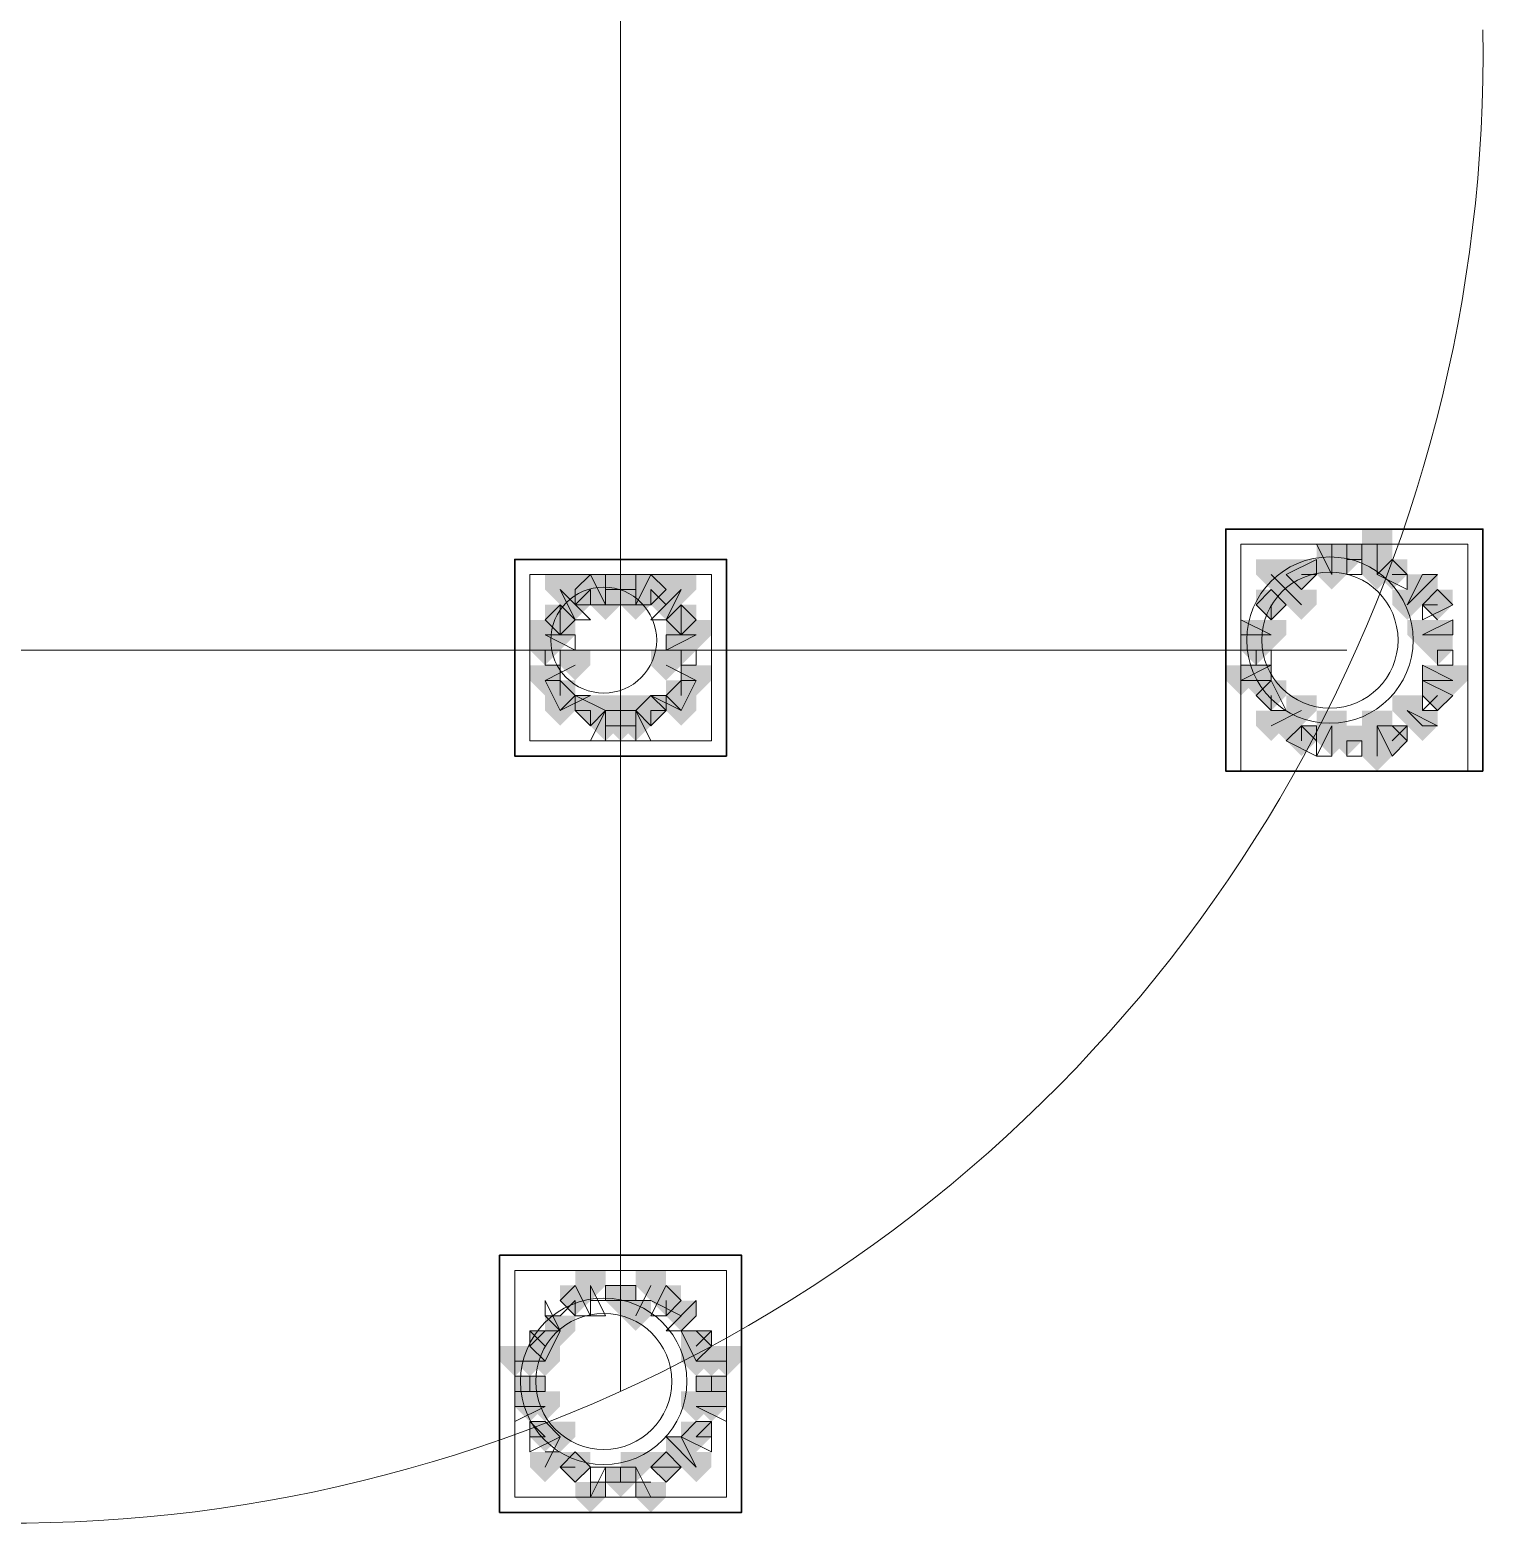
# Model space of a CAD drawing. Header units: millimetres. Extents: x 2315 to 4619, y 1334 to 1897.
# Drawn here: x 3696.15 to 3702.01, y 1548.68 to 1554.71 of the extents above; entities that cross this region are included whole.
import ezdxf

# ---------------------------------------------------------------- set-up
doc = ezdxf.new("R2010")
doc.units = ezdxf.units.MM
for name, color, linetype, true_color in [('PDF_10', 7, 'Continuous', 0x00b85c), ('PDF_AXIS', 7, 'Continuous', 0x00b85c), ('PDF_柱构件', 7, 'Continuous', 0x00b85c), ('PDF_转运站初步方案', 7, 'Continuous', 0x00b85c)]:
    doc.layers.add(name, color=color, linetype=linetype, true_color=true_color)
doc.layers.add('PDF_中心线层', color=1, linetype='Continuous')
doc.layers.add('PDF_粗实线层', color=7, linetype='Continuous')

msp = doc.modelspace()

# ---------------------------------------------------------------- hatches: boundary and pattern name
at = {"layer": 'PDF_10', "transparency": 33554559}
for points in [[(3701.4646, 1552.6298), (3701.4035, 1552.6298), (3701.4035, 1552.5687), (3701.4646, 1552.5076), (3701.5256, 1552.5687), (3701.5256, 1552.6298)], [(3701.4646, 1552.6298), (3701.4035, 1552.6298), (3701.4035, 1552.5687), (3701.4646, 1552.5076), (3701.5256, 1552.5687), (3701.5256, 1552.6298)], [(3701.2813, 1552.5687), (3701.2202, 1552.5687), (3701.2202, 1552.5076), (3701.2813, 1552.4466), (3701.3424, 1552.5076), (3701.3424, 1552.5687)], [(3701.2813, 1552.5687), (3701.2202, 1552.5687), (3701.2202, 1552.5076), (3701.2813, 1552.4466), (3701.3424, 1552.5076), (3701.3424, 1552.5687)], [(3701.2813, 1552.5687), (3701.2202, 1552.5687), (3701.2202, 1552.5076), (3701.2813, 1552.4466), (3701.3424, 1552.5076), (3701.3424, 1552.5687)], [(3701.6478, 1552.5687), (3701.5867, 1552.5687), (3701.5867, 1552.5076), (3701.6478, 1552.4466), (3701.7089, 1552.5076), (3701.7089, 1552.5687)], [(3701.6478, 1552.5687), (3701.5867, 1552.5687), (3701.5867, 1552.5076), (3701.6478, 1552.4466), (3701.7089, 1552.5076), (3701.7089, 1552.5687)], [(3698.4105, 1552.5076), (3698.3494, 1552.5076), (3698.3494, 1552.4466), (3698.4105, 1552.3855), (3698.4716, 1552.4466), (3698.4716, 1552.5076)], [(3698.4105, 1552.5076), (3698.3494, 1552.5076), (3698.3494, 1552.4466), (3698.4105, 1552.3855), (3698.4716, 1552.4466), (3698.4716, 1552.5076)], [(3698.5327, 1552.5076), (3698.4716, 1552.5076), (3698.4716, 1552.4466), (3698.5327, 1552.3855), (3698.5937, 1552.4466), (3698.5937, 1552.5076)], [(3698.5327, 1552.5076), (3698.4716, 1552.5076), (3698.4716, 1552.4466), (3698.5327, 1552.3855), (3698.5937, 1552.4466), (3698.5937, 1552.5076)], [(3698.6548, 1552.5076), (3698.5937, 1552.5076), (3698.5937, 1552.4466), (3698.6548, 1552.3855), (3698.7159, 1552.4466), (3698.7159, 1552.5076)], [(3698.6548, 1552.5076), (3698.5937, 1552.5076), (3698.5937, 1552.4466), (3698.6548, 1552.3855), (3698.7159, 1552.4466), (3698.7159, 1552.5076)], [(3701.1591, 1552.4466), (3701.0981, 1552.4466), (3701.0981, 1552.3855), (3701.1591, 1552.3244), (3701.2202, 1552.3855), (3701.2202, 1552.4466)], [(3701.1591, 1552.4466), (3701.0981, 1552.4466), (3701.0981, 1552.3855), (3701.1591, 1552.3244), (3701.2202, 1552.3855), (3701.2202, 1552.4466)], [(3701.1591, 1552.4466), (3701.0981, 1552.4466), (3701.0981, 1552.3855), (3701.1591, 1552.3244), (3701.2202, 1552.3855), (3701.2202, 1552.4466)], [(3701.831, 1552.4466), (3701.77, 1552.4466), (3701.77, 1552.3855), (3701.831, 1552.3244), (3701.8921, 1552.3855), (3701.8921, 1552.4466)], [(3701.831, 1552.4466), (3701.77, 1552.4466), (3701.77, 1552.3855), (3701.831, 1552.3244), (3701.8921, 1552.3855), (3701.8921, 1552.4466)], [(3698.2883, 1552.3855), (3698.2273, 1552.3855), (3698.2273, 1552.3244), (3698.2883, 1552.2633), (3698.3494, 1552.3244), (3698.3494, 1552.3855)], [(3698.2883, 1552.3855), (3698.2273, 1552.3855), (3698.2273, 1552.3244), (3698.2883, 1552.2633), (3698.3494, 1552.3244), (3698.3494, 1552.3855)], [(3698.2883, 1552.3855), (3698.2273, 1552.3855), (3698.2273, 1552.3244), (3698.2883, 1552.2633), (3698.3494, 1552.3244), (3698.3494, 1552.3855)], [(3698.777, 1552.3855), (3698.7159, 1552.3855), (3698.7159, 1552.3244), (3698.777, 1552.2633), (3698.8381, 1552.3244), (3698.8381, 1552.3855)], [(3698.777, 1552.3855), (3698.7159, 1552.3855), (3698.7159, 1552.3244), (3698.777, 1552.2633), (3698.8381, 1552.3244), (3698.8381, 1552.3855)], [(3698.777, 1552.3855), (3698.7159, 1552.3855), (3698.7159, 1552.3244), (3698.777, 1552.2633), (3698.8381, 1552.3244), (3698.8381, 1552.3855)], [(3698.2273, 1552.2633), (3698.1662, 1552.2633), (3698.1662, 1552.2022), (3698.2273, 1552.1412), (3698.2883, 1552.2022), (3698.2883, 1552.2633)], [(3698.2273, 1552.2633), (3698.1662, 1552.2633), (3698.1662, 1552.2022), (3698.2273, 1552.1412), (3698.2883, 1552.2022), (3698.2883, 1552.2633)], [(3698.777, 1552.2633), (3698.7159, 1552.2633), (3698.7159, 1552.2022), (3698.777, 1552.1412), (3698.8381, 1552.2022), (3698.8381, 1552.2633)], [(3698.777, 1552.2633), (3698.7159, 1552.2633), (3698.7159, 1552.2022), (3698.777, 1552.1412), (3698.8381, 1552.2022), (3698.8381, 1552.2633)], [(3701.0981, 1552.2633), (3701.037, 1552.2633), (3701.037, 1552.2022), (3701.0981, 1552.1412), (3701.1591, 1552.2022), (3701.1591, 1552.2633)], [(3701.0981, 1552.2633), (3701.037, 1552.2633), (3701.037, 1552.2022), (3701.0981, 1552.1412), (3701.1591, 1552.2022), (3701.1591, 1552.2633)], [(3701.831, 1552.2633), (3701.77, 1552.2633), (3701.77, 1552.2022), (3701.831, 1552.1412), (3701.8921, 1552.2022), (3701.8921, 1552.2633)], [(3701.831, 1552.2633), (3701.77, 1552.2633), (3701.77, 1552.2022), (3701.831, 1552.1412), (3701.8921, 1552.2022), (3701.8921, 1552.2633)], [(3698.2883, 1552.0801), (3698.2273, 1552.0801), (3698.2273, 1552.019), (3698.2883, 1551.9579), (3698.3494, 1552.019), (3698.3494, 1552.0801)], [(3698.2883, 1552.0801), (3698.2273, 1552.0801), (3698.2273, 1552.019), (3698.2883, 1551.9579), (3698.3494, 1552.019), (3698.3494, 1552.0801)], [(3698.777, 1552.0801), (3698.7159, 1552.0801), (3698.7159, 1552.019), (3698.777, 1551.9579), (3698.8381, 1552.019), (3698.8381, 1552.0801)], [(3698.777, 1552.0801), (3698.7159, 1552.0801), (3698.7159, 1552.019), (3698.777, 1551.9579), (3698.8381, 1552.019), (3698.8381, 1552.0801)], [(3701.1591, 1552.0801), (3701.0981, 1552.0801), (3701.0981, 1552.019), (3701.1591, 1551.9579), (3701.2202, 1552.019), (3701.2202, 1552.0801)], [(3701.1591, 1552.0801), (3701.0981, 1552.0801), (3701.0981, 1552.019), (3701.1591, 1551.9579), (3701.2202, 1552.019), (3701.2202, 1552.0801)], [(3701.831, 1552.0801), (3701.77, 1552.0801), (3701.77, 1552.019), (3701.831, 1551.9579), (3701.8921, 1552.019), (3701.8921, 1552.0801)], [(3701.831, 1552.0801), (3701.77, 1552.0801), (3701.77, 1552.019), (3701.831, 1551.9579), (3701.8921, 1552.019), (3701.8921, 1552.0801)], [(3698.4105, 1552.019), (3698.3494, 1552.019), (3698.3494, 1551.9579), (3698.4105, 1551.8968), (3698.4716, 1551.9579), (3698.4716, 1552.019)], [(3698.4105, 1552.019), (3698.3494, 1552.019), (3698.3494, 1551.9579), (3698.4105, 1551.8968), (3698.4716, 1551.9579), (3698.4716, 1552.019)], [(3698.6548, 1552.019), (3698.5937, 1552.019), (3698.5937, 1551.9579), (3698.6548, 1551.8968), (3698.7159, 1551.9579), (3698.7159, 1552.019)], [(3698.6548, 1552.019), (3698.5937, 1552.019), (3698.5937, 1551.9579), (3698.6548, 1551.8968), (3698.7159, 1551.9579), (3698.7159, 1552.019)], [(3698.5327, 1551.9579), (3698.4716, 1551.9579), (3698.4716, 1551.8968), (3698.5327, 1551.8357), (3698.5937, 1551.8968), (3698.5937, 1551.9579)], [(3698.5327, 1551.9579), (3698.4716, 1551.9579), (3698.4716, 1551.8968), (3698.5327, 1551.8357), (3698.5937, 1551.8968), (3698.5937, 1551.9579)], [(3701.2813, 1551.8968), (3701.2202, 1551.8968), (3701.2202, 1551.8357), (3701.2813, 1551.7747), (3701.3424, 1551.8357), (3701.3424, 1551.8968)], [(3701.2813, 1551.8968), (3701.2202, 1551.8968), (3701.2202, 1551.8357), (3701.2813, 1551.7747), (3701.3424, 1551.8357), (3701.3424, 1551.8968)], [(3701.4646, 1551.8968), (3701.4035, 1551.8968), (3701.4035, 1551.8357), (3701.4646, 1551.7747), (3701.5256, 1551.8357), (3701.5256, 1551.8968)], [(3701.4646, 1551.8968), (3701.4035, 1551.8968), (3701.4035, 1551.8357), (3701.4646, 1551.7747), (3701.5256, 1551.8357), (3701.5256, 1551.8968)], [(3701.6478, 1551.8968), (3701.5867, 1551.8968), (3701.5867, 1551.8357), (3701.6478, 1551.7747), (3701.7089, 1551.8357), (3701.7089, 1551.8968)], [(3701.6478, 1551.8968), (3701.5867, 1551.8968), (3701.5867, 1551.8357), (3701.6478, 1551.7747), (3701.7089, 1551.8357), (3701.7089, 1551.8968)], [(3698.3494, 1549.6368), (3698.2883, 1549.6368), (3698.2883, 1549.5757), (3698.3494, 1549.5147), (3698.4105, 1549.5757), (3698.4105, 1549.6368)], [(3698.3494, 1549.6368), (3698.2883, 1549.6368), (3698.2883, 1549.5757), (3698.3494, 1549.5147), (3698.4105, 1549.5757), (3698.4105, 1549.6368)], [(3698.5327, 1549.6368), (3698.4716, 1549.6368), (3698.4716, 1549.5757), (3698.5327, 1549.5147), (3698.5937, 1549.5757), (3698.5937, 1549.6368)], [(3698.5327, 1549.6368), (3698.4716, 1549.6368), (3698.4716, 1549.5757), (3698.5327, 1549.5147), (3698.5937, 1549.5757), (3698.5937, 1549.6368)], [(3698.7159, 1549.6368), (3698.6548, 1549.6368), (3698.6548, 1549.5757), (3698.7159, 1549.5147), (3698.777, 1549.5757), (3698.777, 1549.6368)], [(3698.7159, 1549.6368), (3698.6548, 1549.6368), (3698.6548, 1549.5757), (3698.7159, 1549.5147), (3698.777, 1549.5757), (3698.777, 1549.6368)], [(3698.2273, 1549.4536), (3698.1662, 1549.4536), (3698.1662, 1549.3925), (3698.2273, 1549.3314), (3698.2883, 1549.3925), (3698.2883, 1549.4536)], [(3698.2273, 1549.4536), (3698.1662, 1549.4536), (3698.1662, 1549.3925), (3698.2273, 1549.3314), (3698.2883, 1549.3925), (3698.2883, 1549.4536)], [(3698.8381, 1549.4536), (3698.777, 1549.4536), (3698.777, 1549.3925), (3698.8381, 1549.3314), (3698.8991, 1549.3925), (3698.8991, 1549.4536)], [(3698.8381, 1549.4536), (3698.777, 1549.4536), (3698.777, 1549.3925), (3698.8381, 1549.3314), (3698.8991, 1549.3925), (3698.8991, 1549.4536)], [(3698.1662, 1549.2703), (3698.1051, 1549.2703), (3698.1051, 1549.2093), (3698.1662, 1549.1482), (3698.2273, 1549.2093), (3698.2273, 1549.2703)], [(3698.1662, 1549.2703), (3698.1051, 1549.2703), (3698.1051, 1549.2093), (3698.1662, 1549.1482), (3698.2273, 1549.2093), (3698.2273, 1549.2703)], [(3698.8991, 1549.2703), (3698.8381, 1549.2703), (3698.8381, 1549.2093), (3698.8991, 1549.1482), (3698.9602, 1549.2093), (3698.9602, 1549.2703)], [(3698.8991, 1549.2703), (3698.8381, 1549.2703), (3698.8381, 1549.2093), (3698.8991, 1549.1482), (3698.9602, 1549.2093), (3698.9602, 1549.2703)], [(3698.2273, 1549.0871), (3698.1662, 1549.0871), (3698.1662, 1549.026), (3698.2273, 1548.9649), (3698.2883, 1549.026), (3698.2883, 1549.0871)], [(3698.2273, 1549.0871), (3698.1662, 1549.0871), (3698.1662, 1549.026), (3698.2273, 1548.9649), (3698.2883, 1549.026), (3698.2883, 1549.0871)], [(3698.8381, 1549.0871), (3698.777, 1549.0871), (3698.777, 1549.026), (3698.8381, 1548.9649), (3698.8991, 1549.026), (3698.8991, 1549.0871)], [(3698.8381, 1549.0871), (3698.777, 1549.0871), (3698.777, 1549.026), (3698.8381, 1548.9649), (3698.8991, 1549.026), (3698.8991, 1549.0871)], [(3698.3494, 1548.9649), (3698.2883, 1548.9649), (3698.2883, 1548.9039), (3698.3494, 1548.8428), (3698.4105, 1548.9039), (3698.4105, 1548.9649)], [(3698.3494, 1548.9649), (3698.2883, 1548.9649), (3698.2883, 1548.9039), (3698.3494, 1548.8428), (3698.4105, 1548.9039), (3698.4105, 1548.9649)], [(3698.3494, 1548.9649), (3698.2883, 1548.9649), (3698.2883, 1548.9039), (3698.3494, 1548.8428), (3698.4105, 1548.9039), (3698.4105, 1548.9649)], [(3698.7159, 1548.9649), (3698.6548, 1548.9649), (3698.6548, 1548.9039), (3698.7159, 1548.8428), (3698.777, 1548.9039), (3698.777, 1548.9649)], [(3698.7159, 1548.9649), (3698.6548, 1548.9649), (3698.6548, 1548.9039), (3698.7159, 1548.8428), (3698.777, 1548.9039), (3698.777, 1548.9649)], [(3698.7159, 1548.9649), (3698.6548, 1548.9649), (3698.6548, 1548.9039), (3698.7159, 1548.8428), (3698.777, 1548.9039), (3698.777, 1548.9649)], [(3698.5327, 1548.9039), (3698.4716, 1548.9039), (3698.4716, 1548.8428), (3698.5327, 1548.7817), (3698.5937, 1548.8428), (3698.5937, 1548.9039)], [(3698.5327, 1548.9039), (3698.4716, 1548.9039), (3698.4716, 1548.8428), (3698.5327, 1548.7817), (3698.5937, 1548.8428), (3698.5937, 1548.9039)]]:
    msp.add_hatch(color=256, dxfattribs=at).paths.add_polyline_path(points)
at = {"layer": 'PDF_柱构件', "transparency": 33554559}
for points in [[(3701.5867, 1552.6909), (3701.5256, 1552.6909), (3701.5256, 1552.6298), (3701.5867, 1552.5687), (3701.6478, 1552.6298), (3701.6478, 1552.6909)], [(3701.4035, 1552.6298), (3701.3424, 1552.6298), (3701.3424, 1552.5687), (3701.4035, 1552.5076), (3701.4646, 1552.5687), (3701.4646, 1552.6298)], [(3701.5867, 1552.6298), (3701.5256, 1552.6298), (3701.5256, 1552.5687), (3701.5867, 1552.5076), (3701.6478, 1552.5687), (3701.6478, 1552.6298)], [(3701.1591, 1552.5687), (3701.0981, 1552.5687), (3701.0981, 1552.5076), (3701.1591, 1552.4466), (3701.2202, 1552.5076), (3701.2202, 1552.5687)], [(3701.4035, 1552.5687), (3701.3424, 1552.5687), (3701.3424, 1552.5076), (3701.4035, 1552.4466), (3701.4646, 1552.5076), (3701.4646, 1552.5687)], [(3701.5867, 1552.5687), (3701.5256, 1552.5687), (3701.5256, 1552.5076), (3701.5867, 1552.4466), (3701.6478, 1552.5076), (3701.6478, 1552.5687)], [(3698.2883, 1552.5076), (3698.2273, 1552.5076), (3698.2273, 1552.4466), (3698.2883, 1552.3855), (3698.3494, 1552.4466), (3698.3494, 1552.5076)], [(3698.4716, 1552.5076), (3698.4105, 1552.5076), (3698.4105, 1552.4466), (3698.4716, 1552.3855), (3698.5327, 1552.4466), (3698.5327, 1552.5076)], [(3698.5937, 1552.5076), (3698.5327, 1552.5076), (3698.5327, 1552.4466), (3698.5937, 1552.3855), (3698.6548, 1552.4466), (3698.6548, 1552.5076)], [(3698.777, 1552.5076), (3698.7159, 1552.5076), (3698.7159, 1552.4466), (3698.777, 1552.3855), (3698.8381, 1552.4466), (3698.8381, 1552.5076)], [(3701.2202, 1552.5076), (3701.1591, 1552.5076), (3701.1591, 1552.4466), (3701.2202, 1552.3855), (3701.2813, 1552.4466), (3701.2813, 1552.5076)], [(3701.77, 1552.5076), (3701.7089, 1552.5076), (3701.7089, 1552.4466), (3701.77, 1552.3855), (3701.831, 1552.4466), (3701.831, 1552.5076)], [(3698.3494, 1552.4466), (3698.2883, 1552.4466), (3698.2883, 1552.3855), (3698.3494, 1552.3244), (3698.4105, 1552.3855), (3698.4105, 1552.4466)], [(3698.4716, 1552.4466), (3698.4105, 1552.4466), (3698.4105, 1552.3855), (3698.4716, 1552.3244), (3698.5327, 1552.3855), (3698.5327, 1552.4466)], [(3698.5937, 1552.4466), (3698.5327, 1552.4466), (3698.5327, 1552.3855), (3698.5937, 1552.3244), (3698.6548, 1552.3855), (3698.6548, 1552.4466)], [(3698.7159, 1552.4466), (3698.6548, 1552.4466), (3698.6548, 1552.3855), (3698.7159, 1552.3244), (3698.777, 1552.3855), (3698.777, 1552.4466)], [(3701.2813, 1552.4466), (3701.2202, 1552.4466), (3701.2202, 1552.3855), (3701.2813, 1552.3244), (3701.3424, 1552.3855), (3701.3424, 1552.4466)], [(3701.7089, 1552.4466), (3701.6478, 1552.4466), (3701.6478, 1552.3855), (3701.7089, 1552.3244), (3701.77, 1552.3855), (3701.77, 1552.4466)], [(3698.2273, 1552.3244), (3698.1662, 1552.3244), (3698.1662, 1552.2633), (3698.2273, 1552.2022), (3698.2883, 1552.2633), (3698.2883, 1552.3244)], [(3698.2883, 1552.3244), (3698.2273, 1552.3244), (3698.2273, 1552.2633), (3698.2883, 1552.2022), (3698.3494, 1552.2633), (3698.3494, 1552.3244)], [(3698.777, 1552.3244), (3698.7159, 1552.3244), (3698.7159, 1552.2633), (3698.777, 1552.2022), (3698.8381, 1552.2633), (3698.8381, 1552.3244)], [(3698.8381, 1552.3244), (3698.777, 1552.3244), (3698.777, 1552.2633), (3698.8381, 1552.2022), (3698.8991, 1552.2633), (3698.8991, 1552.3244)], [(3701.0981, 1552.3244), (3701.037, 1552.3244), (3701.037, 1552.2633), (3701.0981, 1552.2022), (3701.1591, 1552.2633), (3701.1591, 1552.3244)], [(3701.1591, 1552.3244), (3701.0981, 1552.3244), (3701.0981, 1552.2633), (3701.1591, 1552.2022), (3701.2202, 1552.2633), (3701.2202, 1552.3244)], [(3701.77, 1552.3244), (3701.7089, 1552.3244), (3701.7089, 1552.2633), (3701.77, 1552.2022), (3701.831, 1552.2633), (3701.831, 1552.3244)], [(3701.831, 1552.3244), (3701.77, 1552.3244), (3701.77, 1552.2633), (3701.831, 1552.2022), (3701.8921, 1552.2633), (3701.8921, 1552.3244)], [(3698.3494, 1552.2022), (3698.2883, 1552.2022), (3698.2883, 1552.1412), (3698.3494, 1552.0801), (3698.4105, 1552.1412), (3698.4105, 1552.2022)], [(3698.7159, 1552.2022), (3698.6548, 1552.2022), (3698.6548, 1552.1412), (3698.7159, 1552.0801), (3698.777, 1552.1412), (3698.777, 1552.2022)], [(3698.2273, 1552.1412), (3698.1662, 1552.1412), (3698.1662, 1552.0801), (3698.2273, 1552.019), (3698.2883, 1552.0801), (3698.2883, 1552.1412)], [(3698.8381, 1552.1412), (3698.777, 1552.1412), (3698.777, 1552.0801), (3698.8381, 1552.019), (3698.8991, 1552.0801), (3698.8991, 1552.1412)], [(3701.037, 1552.1412), (3700.9759, 1552.1412), (3700.9759, 1552.0801), (3701.037, 1552.019), (3701.0981, 1552.0801), (3701.0981, 1552.1412)], [(3701.0981, 1552.1412), (3701.037, 1552.1412), (3701.037, 1552.0801), (3701.0981, 1552.019), (3701.1591, 1552.0801), (3701.1591, 1552.1412)], [(3701.831, 1552.1412), (3701.77, 1552.1412), (3701.77, 1552.0801), (3701.831, 1552.019), (3701.8921, 1552.0801), (3701.8921, 1552.1412)], [(3701.8921, 1552.1412), (3701.831, 1552.1412), (3701.831, 1552.0801), (3701.8921, 1552.019), (3701.9532, 1552.0801), (3701.9532, 1552.1412)], [(3698.2883, 1552.019), (3698.2273, 1552.019), (3698.2273, 1551.9579), (3698.2883, 1551.8968), (3698.3494, 1551.9579), (3698.3494, 1552.019)], [(3698.4716, 1552.019), (3698.4105, 1552.019), (3698.4105, 1551.9579), (3698.4716, 1551.8968), (3698.5327, 1551.9579), (3698.5327, 1552.019)], [(3698.5937, 1552.019), (3698.5327, 1552.019), (3698.5327, 1551.9579), (3698.5937, 1551.8968), (3698.6548, 1551.9579), (3698.6548, 1552.019)], [(3698.777, 1552.019), (3698.7159, 1552.019), (3698.7159, 1551.9579), (3698.777, 1551.8968), (3698.8381, 1551.9579), (3698.8381, 1552.019)], [(3701.2813, 1552.019), (3701.2202, 1552.019), (3701.2202, 1551.9579), (3701.2813, 1551.8968), (3701.3424, 1551.9579), (3701.3424, 1552.019)], [(3701.7089, 1552.019), (3701.6478, 1552.019), (3701.6478, 1551.9579), (3701.7089, 1551.8968), (3701.77, 1551.9579), (3701.77, 1552.019)], [(3698.4716, 1551.9579), (3698.4105, 1551.9579), (3698.4105, 1551.8968), (3698.4716, 1551.8357), (3698.5327, 1551.8968), (3698.5327, 1551.9579)], [(3698.5937, 1551.9579), (3698.5327, 1551.9579), (3698.5327, 1551.8968), (3698.5937, 1551.8357), (3698.6548, 1551.8968), (3698.6548, 1551.9579)], [(3701.1591, 1551.9579), (3701.0981, 1551.9579), (3701.0981, 1551.8968), (3701.1591, 1551.8357), (3701.2202, 1551.8968), (3701.2202, 1551.9579)], [(3701.2202, 1551.9579), (3701.1591, 1551.9579), (3701.1591, 1551.8968), (3701.2202, 1551.8357), (3701.2813, 1551.8968), (3701.2813, 1551.9579)], [(3701.4035, 1551.9579), (3701.3424, 1551.9579), (3701.3424, 1551.8968), (3701.4035, 1551.8357), (3701.4646, 1551.8968), (3701.4646, 1551.9579)], [(3701.5867, 1551.9579), (3701.5256, 1551.9579), (3701.5256, 1551.8968), (3701.5867, 1551.8357), (3701.6478, 1551.8968), (3701.6478, 1551.9579)], [(3701.77, 1551.9579), (3701.7089, 1551.9579), (3701.7089, 1551.8968), (3701.77, 1551.8357), (3701.831, 1551.8968), (3701.831, 1551.9579)], [(3701.4035, 1551.8968), (3701.3424, 1551.8968), (3701.3424, 1551.8357), (3701.4035, 1551.7747), (3701.4646, 1551.8357), (3701.4646, 1551.8968)], [(3701.5867, 1551.8968), (3701.5256, 1551.8968), (3701.5256, 1551.8357), (3701.5867, 1551.7747), (3701.6478, 1551.8357), (3701.6478, 1551.8968)], [(3701.5867, 1551.8357), (3701.5256, 1551.8357), (3701.5256, 1551.7747), (3701.5867, 1551.7136), (3701.6478, 1551.7747), (3701.6478, 1551.8357)], [(3698.4105, 1549.6979), (3698.3494, 1549.6979), (3698.3494, 1549.6368), (3698.4105, 1549.5757), (3698.4716, 1549.6368), (3698.4716, 1549.6979)], [(3698.6548, 1549.6979), (3698.5937, 1549.6979), (3698.5937, 1549.6368), (3698.6548, 1549.5757), (3698.7159, 1549.6368), (3698.7159, 1549.6979)], [(3698.5937, 1549.5757), (3698.5327, 1549.5757), (3698.5327, 1549.5147), (3698.5937, 1549.4536), (3698.6548, 1549.5147), (3698.6548, 1549.5757)], [(3698.777, 1549.5757), (3698.7159, 1549.5757), (3698.7159, 1549.5147), (3698.777, 1549.4536), (3698.8381, 1549.5147), (3698.8381, 1549.5757)], [(3698.2883, 1549.5147), (3698.2273, 1549.5147), (3698.2273, 1549.4536), (3698.2883, 1549.3925), (3698.3494, 1549.4536), (3698.3494, 1549.5147)], [(3698.1051, 1549.3925), (3698.044, 1549.3925), (3698.044, 1549.3314), (3698.1051, 1549.2703), (3698.1662, 1549.3314), (3698.1662, 1549.3925)], [(3698.1662, 1549.3925), (3698.1051, 1549.3925), (3698.1051, 1549.3314), (3698.1662, 1549.2703), (3698.2273, 1549.3314), (3698.2273, 1549.3925)], [(3698.2273, 1549.3925), (3698.1662, 1549.3925), (3698.1662, 1549.3314), (3698.2273, 1549.2703), (3698.2883, 1549.3314), (3698.2883, 1549.3925)], [(3698.8381, 1549.3925), (3698.777, 1549.3925), (3698.777, 1549.3314), (3698.8381, 1549.2703), (3698.8991, 1549.3314), (3698.8991, 1549.3925)], [(3698.8991, 1549.3925), (3698.8381, 1549.3925), (3698.8381, 1549.3314), (3698.8991, 1549.2703), (3698.9602, 1549.3314), (3698.9602, 1549.3925)], [(3698.9602, 1549.3925), (3698.8991, 1549.3925), (3698.8991, 1549.3314), (3698.9602, 1549.2703), (3699.0213, 1549.3314), (3699.0213, 1549.3925)], [(3698.1662, 1549.2093), (3698.1051, 1549.2093), (3698.1051, 1549.1482), (3698.1662, 1549.0871), (3698.2273, 1549.1482), (3698.2273, 1549.2093)], [(3698.2273, 1549.2093), (3698.1662, 1549.2093), (3698.1662, 1549.1482), (3698.2273, 1549.0871), (3698.2883, 1549.1482), (3698.2883, 1549.2093)], [(3698.8381, 1549.2093), (3698.777, 1549.2093), (3698.777, 1549.1482), (3698.8381, 1549.0871), (3698.8991, 1549.1482), (3698.8991, 1549.2093)], [(3698.8991, 1549.2093), (3698.8381, 1549.2093), (3698.8381, 1549.1482), (3698.8991, 1549.0871), (3698.9602, 1549.1482), (3698.9602, 1549.2093)], [(3698.2883, 1549.0871), (3698.2273, 1549.0871), (3698.2273, 1549.026), (3698.2883, 1548.9649), (3698.3494, 1549.026), (3698.3494, 1549.0871)], [(3698.777, 1549.026), (3698.7159, 1549.026), (3698.7159, 1548.9649), (3698.777, 1548.9039), (3698.8381, 1548.9649), (3698.8381, 1549.026)], [(3698.2273, 1548.9649), (3698.1662, 1548.9649), (3698.1662, 1548.9039), (3698.2273, 1548.8428), (3698.2883, 1548.9039), (3698.2883, 1548.9649)], [(3698.5937, 1548.9649), (3698.5327, 1548.9649), (3698.5327, 1548.9039), (3698.5937, 1548.8428), (3698.6548, 1548.9039), (3698.6548, 1548.9649)], [(3698.8381, 1548.9649), (3698.777, 1548.9649), (3698.777, 1548.9039), (3698.8381, 1548.8428), (3698.8991, 1548.9039), (3698.8991, 1548.9649)], [(3698.4105, 1548.8428), (3698.3494, 1548.8428), (3698.3494, 1548.7817), (3698.4105, 1548.7206), (3698.4716, 1548.7817), (3698.4716, 1548.8428)], [(3698.6548, 1548.8428), (3698.5937, 1548.8428), (3698.5937, 1548.7817), (3698.6548, 1548.7206), (3698.7159, 1548.7817), (3698.7159, 1548.8428)]]:
    msp.add_hatch(color=256, dxfattribs=at).paths.add_polyline_path(points)
at = {"layer": 'PDF_转运站初步方案', "transparency": 33554559}
for points in [[(3701.4646, 1552.6298), (3701.4035, 1552.6298), (3701.4035, 1552.5687), (3701.4646, 1552.5076), (3701.5256, 1552.5687), (3701.5256, 1552.6298)], [(3701.4646, 1552.6298), (3701.4035, 1552.6298), (3701.4035, 1552.5687), (3701.4646, 1552.5076), (3701.5256, 1552.5687), (3701.5256, 1552.6298)], [(3701.2813, 1552.5687), (3701.2202, 1552.5687), (3701.2202, 1552.5076), (3701.2813, 1552.4466), (3701.3424, 1552.5076), (3701.3424, 1552.5687)], [(3701.2813, 1552.5687), (3701.2202, 1552.5687), (3701.2202, 1552.5076), (3701.2813, 1552.4466), (3701.3424, 1552.5076), (3701.3424, 1552.5687)], [(3701.6478, 1552.5687), (3701.5867, 1552.5687), (3701.5867, 1552.5076), (3701.6478, 1552.4466), (3701.7089, 1552.5076), (3701.7089, 1552.5687)], [(3701.6478, 1552.5687), (3701.5867, 1552.5687), (3701.5867, 1552.5076), (3701.6478, 1552.4466), (3701.7089, 1552.5076), (3701.7089, 1552.5687)], [(3698.4105, 1552.5076), (3698.3494, 1552.5076), (3698.3494, 1552.4466), (3698.4105, 1552.3855), (3698.4716, 1552.4466), (3698.4716, 1552.5076)], [(3698.4105, 1552.5076), (3698.3494, 1552.5076), (3698.3494, 1552.4466), (3698.4105, 1552.3855), (3698.4716, 1552.4466), (3698.4716, 1552.5076)], [(3698.5327, 1552.5076), (3698.4716, 1552.5076), (3698.4716, 1552.4466), (3698.5327, 1552.3855), (3698.5937, 1552.4466), (3698.5937, 1552.5076)], [(3698.5327, 1552.5076), (3698.4716, 1552.5076), (3698.4716, 1552.4466), (3698.5327, 1552.3855), (3698.5937, 1552.4466), (3698.5937, 1552.5076)], [(3698.6548, 1552.5076), (3698.5937, 1552.5076), (3698.5937, 1552.4466), (3698.6548, 1552.3855), (3698.7159, 1552.4466), (3698.7159, 1552.5076)], [(3698.6548, 1552.5076), (3698.5937, 1552.5076), (3698.5937, 1552.4466), (3698.6548, 1552.3855), (3698.7159, 1552.4466), (3698.7159, 1552.5076)], [(3701.1591, 1552.4466), (3701.0981, 1552.4466), (3701.0981, 1552.3855), (3701.1591, 1552.3244), (3701.2202, 1552.3855), (3701.2202, 1552.4466)], [(3701.1591, 1552.4466), (3701.0981, 1552.4466), (3701.0981, 1552.3855), (3701.1591, 1552.3244), (3701.2202, 1552.3855), (3701.2202, 1552.4466)], [(3701.831, 1552.4466), (3701.77, 1552.4466), (3701.77, 1552.3855), (3701.831, 1552.3244), (3701.8921, 1552.3855), (3701.8921, 1552.4466)], [(3701.831, 1552.4466), (3701.77, 1552.4466), (3701.77, 1552.3855), (3701.831, 1552.3244), (3701.8921, 1552.3855), (3701.8921, 1552.4466)], [(3698.2883, 1552.3855), (3698.2273, 1552.3855), (3698.2273, 1552.3244), (3698.2883, 1552.2633), (3698.3494, 1552.3244), (3698.3494, 1552.3855)], [(3698.2883, 1552.3855), (3698.2273, 1552.3855), (3698.2273, 1552.3244), (3698.2883, 1552.2633), (3698.3494, 1552.3244), (3698.3494, 1552.3855)], [(3698.777, 1552.3855), (3698.7159, 1552.3855), (3698.7159, 1552.3244), (3698.777, 1552.2633), (3698.8381, 1552.3244), (3698.8381, 1552.3855)], [(3698.777, 1552.3855), (3698.7159, 1552.3855), (3698.7159, 1552.3244), (3698.777, 1552.2633), (3698.8381, 1552.3244), (3698.8381, 1552.3855)], [(3698.2273, 1552.2633), (3698.1662, 1552.2633), (3698.1662, 1552.2022), (3698.2273, 1552.1412), (3698.2883, 1552.2022), (3698.2883, 1552.2633)], [(3698.2273, 1552.2633), (3698.1662, 1552.2633), (3698.1662, 1552.2022), (3698.2273, 1552.1412), (3698.2883, 1552.2022), (3698.2883, 1552.2633)], [(3698.777, 1552.2633), (3698.7159, 1552.2633), (3698.7159, 1552.2022), (3698.777, 1552.1412), (3698.8381, 1552.2022), (3698.8381, 1552.2633)], [(3698.777, 1552.2633), (3698.7159, 1552.2633), (3698.7159, 1552.2022), (3698.777, 1552.1412), (3698.8381, 1552.2022), (3698.8381, 1552.2633)], [(3701.0981, 1552.2633), (3701.037, 1552.2633), (3701.037, 1552.2022), (3701.0981, 1552.1412), (3701.1591, 1552.2022), (3701.1591, 1552.2633)], [(3701.0981, 1552.2633), (3701.037, 1552.2633), (3701.037, 1552.2022), (3701.0981, 1552.1412), (3701.1591, 1552.2022), (3701.1591, 1552.2633)], [(3701.831, 1552.2633), (3701.77, 1552.2633), (3701.77, 1552.2022), (3701.831, 1552.1412), (3701.8921, 1552.2022), (3701.8921, 1552.2633)], [(3701.831, 1552.2633), (3701.77, 1552.2633), (3701.77, 1552.2022), (3701.831, 1552.1412), (3701.8921, 1552.2022), (3701.8921, 1552.2633)], [(3698.2883, 1552.0801), (3698.2273, 1552.0801), (3698.2273, 1552.019), (3698.2883, 1551.9579), (3698.3494, 1552.019), (3698.3494, 1552.0801)], [(3698.2883, 1552.0801), (3698.2273, 1552.0801), (3698.2273, 1552.019), (3698.2883, 1551.9579), (3698.3494, 1552.019), (3698.3494, 1552.0801)], [(3698.777, 1552.0801), (3698.7159, 1552.0801), (3698.7159, 1552.019), (3698.777, 1551.9579), (3698.8381, 1552.019), (3698.8381, 1552.0801)], [(3698.777, 1552.0801), (3698.7159, 1552.0801), (3698.7159, 1552.019), (3698.777, 1551.9579), (3698.8381, 1552.019), (3698.8381, 1552.0801)], [(3701.1591, 1552.0801), (3701.0981, 1552.0801), (3701.0981, 1552.019), (3701.1591, 1551.9579), (3701.2202, 1552.019), (3701.2202, 1552.0801)], [(3701.1591, 1552.0801), (3701.0981, 1552.0801), (3701.0981, 1552.019), (3701.1591, 1551.9579), (3701.2202, 1552.019), (3701.2202, 1552.0801)], [(3701.831, 1552.0801), (3701.77, 1552.0801), (3701.77, 1552.019), (3701.831, 1551.9579), (3701.8921, 1552.019), (3701.8921, 1552.0801)], [(3701.831, 1552.0801), (3701.77, 1552.0801), (3701.77, 1552.019), (3701.831, 1551.9579), (3701.8921, 1552.019), (3701.8921, 1552.0801)], [(3698.4105, 1552.019), (3698.3494, 1552.019), (3698.3494, 1551.9579), (3698.4105, 1551.8968), (3698.4716, 1551.9579), (3698.4716, 1552.019)], [(3698.4105, 1552.019), (3698.3494, 1552.019), (3698.3494, 1551.9579), (3698.4105, 1551.8968), (3698.4716, 1551.9579), (3698.4716, 1552.019)], [(3698.6548, 1552.019), (3698.5937, 1552.019), (3698.5937, 1551.9579), (3698.6548, 1551.8968), (3698.7159, 1551.9579), (3698.7159, 1552.019)], [(3698.6548, 1552.019), (3698.5937, 1552.019), (3698.5937, 1551.9579), (3698.6548, 1551.8968), (3698.7159, 1551.9579), (3698.7159, 1552.019)], [(3698.5327, 1551.9579), (3698.4716, 1551.9579), (3698.4716, 1551.8968), (3698.5327, 1551.8357), (3698.5937, 1551.8968), (3698.5937, 1551.9579)], [(3698.5327, 1551.9579), (3698.4716, 1551.9579), (3698.4716, 1551.8968), (3698.5327, 1551.8357), (3698.5937, 1551.8968), (3698.5937, 1551.9579)], [(3701.2813, 1551.8968), (3701.2202, 1551.8968), (3701.2202, 1551.8357), (3701.2813, 1551.7747), (3701.3424, 1551.8357), (3701.3424, 1551.8968)], [(3701.2813, 1551.8968), (3701.2202, 1551.8968), (3701.2202, 1551.8357), (3701.2813, 1551.7747), (3701.3424, 1551.8357), (3701.3424, 1551.8968)], [(3701.4646, 1551.8968), (3701.4035, 1551.8968), (3701.4035, 1551.8357), (3701.4646, 1551.7747), (3701.5256, 1551.8357), (3701.5256, 1551.8968)], [(3701.4646, 1551.8968), (3701.4035, 1551.8968), (3701.4035, 1551.8357), (3701.4646, 1551.7747), (3701.5256, 1551.8357), (3701.5256, 1551.8968)], [(3701.6478, 1551.8968), (3701.5867, 1551.8968), (3701.5867, 1551.8357), (3701.6478, 1551.7747), (3701.7089, 1551.8357), (3701.7089, 1551.8968)], [(3701.6478, 1551.8968), (3701.5867, 1551.8968), (3701.5867, 1551.8357), (3701.6478, 1551.7747), (3701.7089, 1551.8357), (3701.7089, 1551.8968)], [(3698.3494, 1549.6368), (3698.2883, 1549.6368), (3698.2883, 1549.5757), (3698.3494, 1549.5147), (3698.4105, 1549.5757), (3698.4105, 1549.6368)], [(3698.3494, 1549.6368), (3698.2883, 1549.6368), (3698.2883, 1549.5757), (3698.3494, 1549.5147), (3698.4105, 1549.5757), (3698.4105, 1549.6368)], [(3698.5327, 1549.6368), (3698.4716, 1549.6368), (3698.4716, 1549.5757), (3698.5327, 1549.5147), (3698.5937, 1549.5757), (3698.5937, 1549.6368)], [(3698.5327, 1549.6368), (3698.4716, 1549.6368), (3698.4716, 1549.5757), (3698.5327, 1549.5147), (3698.5937, 1549.5757), (3698.5937, 1549.6368)], [(3698.7159, 1549.6368), (3698.6548, 1549.6368), (3698.6548, 1549.5757), (3698.7159, 1549.5147), (3698.777, 1549.5757), (3698.777, 1549.6368)], [(3698.7159, 1549.6368), (3698.6548, 1549.6368), (3698.6548, 1549.5757), (3698.7159, 1549.5147), (3698.777, 1549.5757), (3698.777, 1549.6368)], [(3698.2273, 1549.4536), (3698.1662, 1549.4536), (3698.1662, 1549.3925), (3698.2273, 1549.3314), (3698.2883, 1549.3925), (3698.2883, 1549.4536)], [(3698.2273, 1549.4536), (3698.1662, 1549.4536), (3698.1662, 1549.3925), (3698.2273, 1549.3314), (3698.2883, 1549.3925), (3698.2883, 1549.4536)], [(3698.8381, 1549.4536), (3698.777, 1549.4536), (3698.777, 1549.3925), (3698.8381, 1549.3314), (3698.8991, 1549.3925), (3698.8991, 1549.4536)], [(3698.8381, 1549.4536), (3698.777, 1549.4536), (3698.777, 1549.3925), (3698.8381, 1549.3314), (3698.8991, 1549.3925), (3698.8991, 1549.4536)], [(3698.1662, 1549.2703), (3698.1051, 1549.2703), (3698.1051, 1549.2093), (3698.1662, 1549.1482), (3698.2273, 1549.2093), (3698.2273, 1549.2703)], [(3698.1662, 1549.2703), (3698.1051, 1549.2703), (3698.1051, 1549.2093), (3698.1662, 1549.1482), (3698.2273, 1549.2093), (3698.2273, 1549.2703)], [(3698.8991, 1549.2703), (3698.8381, 1549.2703), (3698.8381, 1549.2093), (3698.8991, 1549.1482), (3698.9602, 1549.2093), (3698.9602, 1549.2703)], [(3698.8991, 1549.2703), (3698.8381, 1549.2703), (3698.8381, 1549.2093), (3698.8991, 1549.1482), (3698.9602, 1549.2093), (3698.9602, 1549.2703)], [(3698.2273, 1549.0871), (3698.1662, 1549.0871), (3698.1662, 1549.026), (3698.2273, 1548.9649), (3698.2883, 1549.026), (3698.2883, 1549.0871)], [(3698.2273, 1549.0871), (3698.1662, 1549.0871), (3698.1662, 1549.026), (3698.2273, 1548.9649), (3698.2883, 1549.026), (3698.2883, 1549.0871)], [(3698.8381, 1549.0871), (3698.777, 1549.0871), (3698.777, 1549.026), (3698.8381, 1548.9649), (3698.8991, 1549.026), (3698.8991, 1549.0871)], [(3698.8381, 1549.0871), (3698.777, 1549.0871), (3698.777, 1549.026), (3698.8381, 1548.9649), (3698.8991, 1549.026), (3698.8991, 1549.0871)], [(3698.3494, 1548.9649), (3698.2883, 1548.9649), (3698.2883, 1548.9039), (3698.3494, 1548.8428), (3698.4105, 1548.9039), (3698.4105, 1548.9649)], [(3698.3494, 1548.9649), (3698.2883, 1548.9649), (3698.2883, 1548.9039), (3698.3494, 1548.8428), (3698.4105, 1548.9039), (3698.4105, 1548.9649)], [(3698.7159, 1548.9649), (3698.6548, 1548.9649), (3698.6548, 1548.9039), (3698.7159, 1548.8428), (3698.777, 1548.9039), (3698.777, 1548.9649)], [(3698.7159, 1548.9649), (3698.6548, 1548.9649), (3698.6548, 1548.9039), (3698.7159, 1548.8428), (3698.777, 1548.9039), (3698.777, 1548.9649)], [(3698.5327, 1548.9039), (3698.4716, 1548.9039), (3698.4716, 1548.8428), (3698.5327, 1548.7817), (3698.5937, 1548.8428), (3698.5937, 1548.9039)], [(3698.5327, 1548.9039), (3698.4716, 1548.9039), (3698.4716, 1548.8428), (3698.5327, 1548.7817), (3698.5937, 1548.8428), (3698.5937, 1548.9039)]]:
    msp.add_hatch(color=256, dxfattribs=at).paths.add_polyline_path(points)

# ---------------------------------------------------------------- linework, layer by layer
at = {"layer": 'PDF_10', "lineweight": 18}
for points in [[(3701.4646, 1552.5076), (3701.4646, 1552.5687), (3701.5256, 1552.5687)], [(3698.5327, 1552.4466), (3698.5327, 1552.5076)], [(3701.2813, 1552.5076), (3701.3424, 1552.5076)], [(3701.7089, 1552.5076), (3701.6478, 1552.5076), (3701.7089, 1552.5076)], [(3698.3494, 1552.3855), (3698.4105, 1552.4466), (3698.4105, 1552.3855)], [(3698.4716, 1552.4466), (3698.5937, 1552.4466)], [(3698.6548, 1552.3855), (3698.6548, 1552.4466), (3698.7159, 1552.3855)], [(3698.2883, 1552.2633), (3698.2883, 1552.3855)], [(3698.777, 1552.3855), (3698.777, 1552.2633)], [(3701.1591, 1552.3244), (3701.1591, 1552.3855)], [(3701.831, 1552.3855), (3701.77, 1552.3855), (3701.831, 1552.3244)], [(3698.2273, 1552.1412), (3698.2273, 1552.2022), (3698.2883, 1552.2022)], [(3698.8381, 1552.2022), (3698.777, 1552.2022), (3698.777, 1552.1412)], [(3701.0981, 1552.1412), (3701.0981, 1552.2022), (3701.1591, 1552.2022)], [(3701.8921, 1552.2022), (3701.831, 1552.2022), (3701.831, 1552.1412)], [(3698.2883, 1552.019), (3698.2883, 1552.0801), (3698.2883, 1552.019)], [(3698.777, 1552.019), (3698.777, 1552.0801), (3698.777, 1552.019)], [(3701.1591, 1551.9579), (3701.1591, 1552.019), (3701.1591, 1551.9579)], [(3701.831, 1552.019), (3701.77, 1551.9579)], [(3701.77, 1552.019), (3701.831, 1551.9579)], [(3698.4105, 1551.8968), (3698.4105, 1551.9579), (3698.3494, 1551.9579)], [(3698.5327, 1551.9579), (3698.5327, 1551.8968)], [(3698.7159, 1551.9579), (3698.6548, 1551.9579), (3698.6548, 1551.8968)], [(3698.5937, 1551.8968), (3698.4716, 1551.8968)], [(3701.3424, 1551.8357), (3701.2813, 1551.8968), (3701.2813, 1551.8357)], [(3701.7089, 1551.8968), (3701.6478, 1551.8357)], [(3701.6478, 1551.8968), (3701.7089, 1551.8357)], [(3701.5256, 1551.8357), (3701.4646, 1551.8357), (3701.4646, 1551.7747)], [(3698.5327, 1549.5757), (3698.5327, 1549.6368)], [(3698.3494, 1549.5147), (3698.3494, 1549.5757), (3698.2883, 1549.5147)], [(3698.5937, 1549.5757), (3698.4716, 1549.5757)], [(3698.777, 1549.5147), (3698.6548, 1549.5757)], [(3698.7159, 1549.5147), (3698.7159, 1549.5757)], [(3698.2273, 1549.4536), (3698.1662, 1549.3925)], [(3698.2273, 1549.3925), (3698.1662, 1549.4536)], [(3698.8991, 1549.3925), (3698.8381, 1549.4536)], [(3698.8381, 1549.3925), (3698.8991, 1549.4536)], [(3698.1662, 1549.2703), (3698.1662, 1549.2093), (3698.1051, 1549.2093)], [(3698.9602, 1549.2093), (3698.8991, 1549.2093), (3698.8991, 1549.2703)], [(3698.1662, 1549.0871), (3698.2273, 1549.026), (3698.1662, 1549.026)], [(3698.8991, 1549.026), (3698.8381, 1549.026), (3698.8991, 1549.0871)], [(3698.2883, 1548.9039), (3698.3494, 1548.9039)], [(3698.5327, 1548.9039), (3698.5327, 1548.8428)], [(3698.6548, 1548.9039), (3698.777, 1548.9039)], [(3698.4716, 1548.8428), (3698.5937, 1548.8428)]]:
    msp.add_lwpolyline(points, dxfattribs=at)
at = {"layer": 'PDF_AXIS', "lineweight": 18}
for points in [[(3701.9532, 1551.7136), (3701.9532, 1552.6298), (3701.037, 1552.6298), (3701.037, 1551.7136)], [(3698.8991, 1551.8357), (3698.8991, 1552.5076), (3698.1662, 1552.5076), (3698.1662, 1551.8357)], [(3698.1051, 1548.7817), (3698.1051, 1549.6979), (3698.9602, 1549.6979), (3698.9602, 1548.7817)]]:
    msp.add_lwpolyline(points, close=True, dxfattribs=at)
at = {"layer": 'PDF_中心线层', "color": 112, "lineweight": 18, "true_color": 0x00b85c}
for points in [[(3698.5327, 1549.2093), (3698.5327, 1560.1428)], [(3690.5921, 1552.2022), (3701.4646, 1552.2022)]]:
    msp.add_lwpolyline(points, dxfattribs=at)
msp.add_arc((3696.0759, 1554.6164), 5.939, 239.20546, 0.87023, dxfattribs=at)
at = {"layer": 'PDF_柱构件', "lineweight": 18}
for points in [[(3701.3424, 1552.6298), (3701.4035, 1552.5076), (3701.4035, 1552.6298)], [(3701.4646, 1552.5076), (3701.5256, 1552.5076), (3701.5256, 1552.6298), (3701.4646, 1552.6298)], [(3701.5867, 1552.6298), (3701.5867, 1552.5076)], [(3701.2813, 1552.4466), (3701.3424, 1552.5076), (3701.3424, 1552.5687), (3701.2202, 1552.5076)], [(3701.5867, 1552.5076), (3701.7089, 1552.4466), (3701.7089, 1552.5076), (3701.6478, 1552.5687)], [(3698.3494, 1552.3855), (3698.4716, 1552.3855), (3698.4105, 1552.5076), (3698.3494, 1552.4466)], [(3698.4105, 1552.5076), (3698.4716, 1552.3855), (3698.4716, 1552.5076)], [(3698.4716, 1552.3855), (3698.5937, 1552.3855), (3698.5937, 1552.5076), (3698.4716, 1552.5076)], [(3698.5937, 1552.5076), (3698.5937, 1552.3855), (3698.6548, 1552.5076)], [(3698.5937, 1552.3855), (3698.6548, 1552.3855), (3698.7159, 1552.4466), (3698.6548, 1552.5076)], [(3701.1591, 1552.5076), (3701.2813, 1552.3855)], [(3701.77, 1552.5076), (3701.7089, 1552.3855), (3701.831, 1552.5076)], [(3698.2883, 1552.4466), (3698.3494, 1552.3244), (3698.4105, 1552.3244)], [(3698.777, 1552.4466), (3698.6548, 1552.3244), (3698.7159, 1552.3244)], [(3701.1591, 1552.3244), (3701.2202, 1552.3855), (3701.1591, 1552.4466), (3701.0981, 1552.3855)], [(3701.77, 1552.3855), (3701.77, 1552.3244), (3701.8921, 1552.3855), (3701.831, 1552.4466)], [(3698.2883, 1552.2633), (3698.3494, 1552.3244), (3698.2883, 1552.3855), (3698.2273, 1552.3244)], [(3698.7159, 1552.3244), (3698.777, 1552.2633), (3698.8381, 1552.3244), (3698.777, 1552.3855)], [(3701.037, 1552.2633), (3701.1591, 1552.2633), (3701.037, 1552.3244)], [(3701.8921, 1552.3244), (3701.77, 1552.2633), (3701.8921, 1552.2633)], [(3698.2273, 1552.2633), (3698.3494, 1552.2022), (3698.3494, 1552.2633)], [(3698.8381, 1552.2633), (3698.7159, 1552.2633), (3698.7159, 1552.2022)], [(3698.2883, 1552.1412), (3698.2883, 1552.2022), (3698.2273, 1552.2022), (3698.2273, 1552.1412)], [(3698.777, 1552.2022), (3698.777, 1552.1412), (3698.8381, 1552.1412), (3698.8381, 1552.2022)], [(3701.1591, 1552.1412), (3701.1591, 1552.2022), (3701.037, 1552.2022), (3701.037, 1552.1412)], [(3701.831, 1552.2022), (3701.831, 1552.1412), (3701.8921, 1552.1412), (3701.8921, 1552.2022)], [(3698.2273, 1552.0801), (3698.3494, 1552.1412)], [(3698.8381, 1552.0801), (3698.7159, 1552.1412)], [(3701.037, 1552.0801), (3701.1591, 1552.0801), (3701.1591, 1552.1412)], [(3701.8921, 1552.0801), (3701.77, 1552.1412), (3701.77, 1552.0801)], [(3698.3494, 1552.019), (3698.2883, 1552.0801), (3698.2273, 1552.0801), (3698.2883, 1551.9579)], [(3698.777, 1552.0801), (3698.7159, 1552.019), (3698.777, 1551.9579), (3698.8381, 1552.0801)], [(3701.2202, 1551.9579), (3701.1591, 1552.0801), (3701.0981, 1552.019), (3701.1591, 1551.9579)], [(3701.77, 1552.0801), (3701.77, 1551.9579), (3701.831, 1551.9579), (3701.8921, 1552.019)], [(3698.2883, 1551.9579), (3698.4105, 1552.019), (3698.3494, 1552.019)], [(3698.4716, 1551.9579), (3698.3494, 1552.019), (3698.3494, 1551.9579), (3698.4105, 1551.8968)], [(3698.6548, 1552.019), (3698.5937, 1551.9579), (3698.6548, 1551.8968), (3698.7159, 1551.9579)], [(3698.777, 1551.9579), (3698.7159, 1552.019), (3698.6548, 1552.019)], [(3698.4716, 1551.8357), (3698.4716, 1551.9579), (3698.4105, 1551.8357)], [(3698.5937, 1551.9579), (3698.4716, 1551.9579), (3698.4716, 1551.8357), (3698.5937, 1551.8357)], [(3698.6548, 1551.8357), (3698.5937, 1551.9579), (3698.5937, 1551.8357)], [(3701.1591, 1551.8968), (3701.2813, 1551.9579)], [(3701.831, 1551.8968), (3701.7089, 1551.9579), (3701.77, 1551.8968)], [(3701.3424, 1551.8968), (3701.2813, 1551.8968), (3701.2202, 1551.8357), (3701.3424, 1551.7747)], [(3701.4035, 1551.7747), (3701.4035, 1551.8968), (3701.3424, 1551.7747)], [(3701.5867, 1551.7747), (3701.5867, 1551.8968)], [(3701.7089, 1551.8968), (3701.5867, 1551.8968), (3701.6478, 1551.7747), (3701.7089, 1551.8357)], [(3701.5256, 1551.8357), (3701.4646, 1551.8357), (3701.4646, 1551.7747), (3701.5256, 1551.7747)], [(3698.4105, 1549.5147), (3698.3494, 1549.5147), (3698.2883, 1549.5757), (3698.3494, 1549.6368)], [(3698.4105, 1549.6368), (3698.4716, 1549.5147), (3698.4105, 1549.5147)], [(3698.5937, 1549.5757), (3698.4716, 1549.5757), (3698.4716, 1549.6368), (3698.5937, 1549.6368)], [(3698.6548, 1549.6368), (3698.5937, 1549.5147)], [(3698.7159, 1549.5147), (3698.6548, 1549.5147), (3698.7159, 1549.6368), (3698.777, 1549.5757)], [(3698.2273, 1549.5757), (3698.2883, 1549.4536), (3698.2273, 1549.5147)], [(3698.8381, 1549.5147), (3698.777, 1549.4536), (3698.7159, 1549.4536), (3698.8381, 1549.5757)], [(3698.2883, 1549.4536), (3698.2273, 1549.3314), (3698.1662, 1549.3925), (3698.1662, 1549.4536)], [(3698.8381, 1549.3314), (3698.777, 1549.4536), (3698.8991, 1549.4536), (3698.8991, 1549.3925)], [(3698.1051, 1549.3314), (3698.2273, 1549.3314)], [(3698.9602, 1549.3314), (3698.8381, 1549.3314)], [(3698.2273, 1549.2703), (3698.2273, 1549.2093), (3698.1051, 1549.2093), (3698.1051, 1549.2703)], [(3698.8381, 1549.2093), (3698.8381, 1549.2703), (3698.9602, 1549.2703), (3698.9602, 1549.2093)], [(3698.1051, 1549.1482), (3698.2273, 1549.1482), (3698.1051, 1549.0871)], [(3698.9602, 1549.0871), (3698.8381, 1549.1482), (3698.9602, 1549.1482)], [(3698.2273, 1549.0871), (3698.2883, 1549.026), (3698.1662, 1548.9649), (3698.1662, 1549.0871)], [(3698.777, 1549.026), (3698.8381, 1549.0871), (3698.8991, 1549.0871), (3698.8991, 1548.9649)], [(3698.2273, 1548.9039), (3698.2883, 1549.026)], [(3698.8381, 1548.9039), (3698.7159, 1549.026), (3698.777, 1549.026)], [(3698.3494, 1548.9649), (3698.4105, 1548.9039), (3698.3494, 1548.8428), (3698.2883, 1548.9039)], [(3698.6548, 1548.9039), (3698.7159, 1548.9649), (3698.777, 1548.9039), (3698.7159, 1548.8428)], [(3698.4105, 1548.7817), (3698.4105, 1548.9039), (3698.4716, 1548.9039)], [(3698.4716, 1548.9039), (3698.5937, 1548.9039), (3698.5937, 1548.7817), (3698.4716, 1548.7817)], [(3698.6548, 1548.7817), (3698.5937, 1548.9039)]]:
    msp.add_lwpolyline(points, close=True, dxfattribs=at)
for points in [[(3698.2883, 1552.0801), (3698.2883, 1552.1412)], [(3698.777, 1552.1412), (3698.777, 1552.0801)], [(3698.3494, 1551.9579), (3698.3494, 1552.019)], [(3698.7159, 1552.019), (3698.7159, 1551.9579)], [(3698.4716, 1549.5757), (3698.4105, 1549.5757)], [(3698.6548, 1549.5757), (3698.5937, 1549.5757)], [(3698.2883, 1549.5147), (3698.2273, 1549.5147)], [(3698.2273, 1548.9649), (3698.2883, 1548.9649)], [(3698.4105, 1548.8428), (3698.4716, 1548.8428)], [(3698.5937, 1548.8428), (3698.6548, 1548.8428)]]:
    msp.add_lwpolyline(points, dxfattribs=at)
at = {"layer": 'PDF_粗实线层', "color": 112, "lineweight": 35, "true_color": 0x00b85c}
for points in [[(3702.0143, 1551.7136), (3702.0143, 1552.6909), (3700.9759, 1552.6909), (3700.9759, 1551.7136)], [(3698.9602, 1551.7747), (3698.1051, 1551.7747), (3698.1051, 1552.5687), (3698.9602, 1552.5687)], [(3698.044, 1548.7206), (3698.044, 1549.759), (3699.0213, 1549.759), (3699.0213, 1548.7206)]]:
    msp.add_lwpolyline(points, close=True, dxfattribs=at)
at = {"layer": 'PDF_转运站初步方案', "lineweight": 18}
for centre, radius in [((3701.3965, 1552.2426), 0.3359), ((3701.3965, 1552.2426), 0.2749), ((3698.4645, 1552.2426), 0.2138), ((3698.4645, 1552.2426), 0.2138), ((3698.4645, 1549.2495), 0.3359), ((3698.4645, 1549.2495), 0.2749)]:
    msp.add_circle(centre, radius, dxfattribs=at)

doc.saveas('drawing.dxf')
